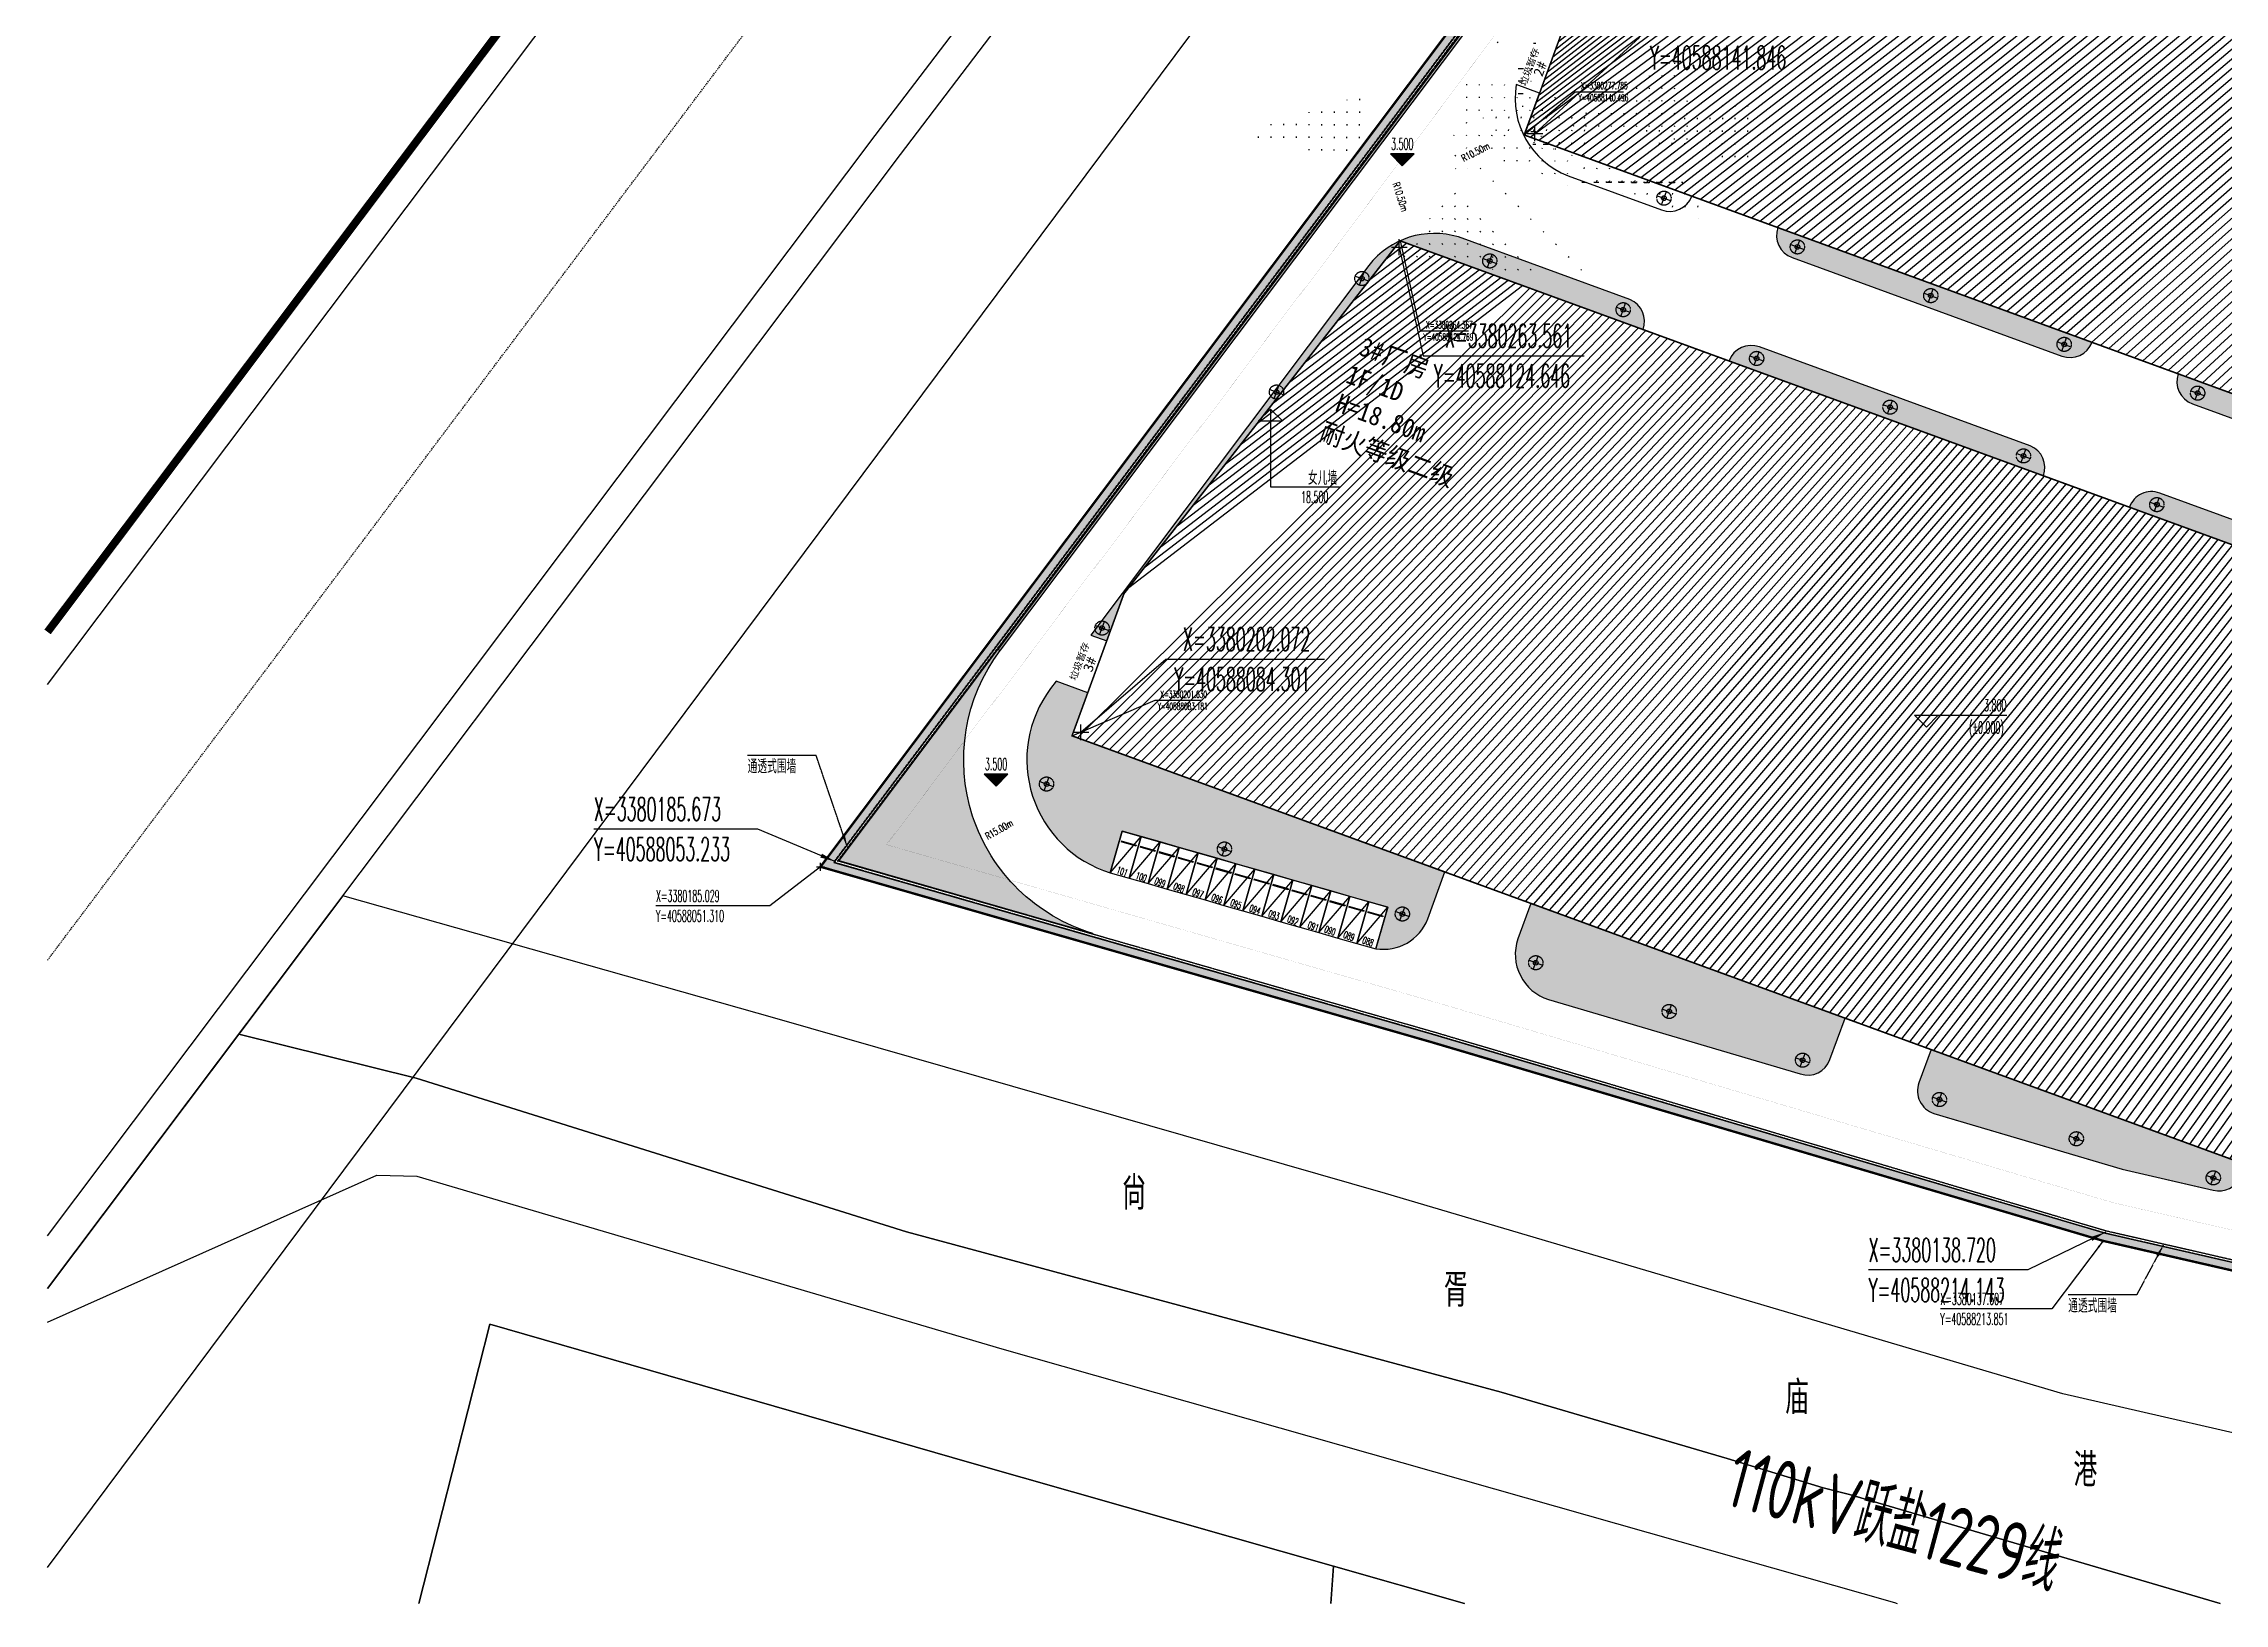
# Model space of a CAD drawing. Extents: x 40587130176 to 40589176181, y 3379490076 to 3381196839.
# Drawn here: x 40587952864 to 40588229206, y 3380091657 to 3380289370 of the extents above; entities that cross this region are included whole.
import ezdxf

# ---------------------------------------------------------------- set-up
doc = ezdxf.new("R2010")
doc.units = 0
doc.header["$LTSCALE"] = 10
for name, pattern in [('CENTER', [50.800000000000004, 31.75, -6.35, 6.35, -6.35]), ('DASH', [0.35, 0.25, -0.1]), ('DASHDOT', [25.399999999999995, 12.7, -6.349999999999999, 0, -6.349999999999999]), ('DOTE', [2.4200000000000004, 2, -0.2, 0.02, -0.2]), ('PHANTOM2', [31.749999999999986, 15.875, -3.174999999999999, 3.174999999999999, -3.174999999999999, 3.174999999999999, -3.174999999999999])]:
    doc.linetypes.add(name, pattern=pattern)
for name, color, linetype in [('0-HX', 1, 'Continuous'), ('00-GHBJ', 7, 'Continuous'), ('00-HLBJ', 5, 'Continuous'), ('A-AXIS-DOTE', 14, 'DOTE'), ('A-Car', 155, 'Continuous'), ('A-CURTAIN', 84, 'Continuous'), ('A-HATCH-1', 252, 'Continuous'), ('A-LIN-V', 9, 'Continuous'), ('A-SFCE', 30, 'Continuous'), ('A-建筑提资施工单位', 211, 'Continuous'), ('AS-WALL', 40, 'Continuous'), ('JT-路缘石线', 5, 'Continuous'), ('JT-道路中心线', 1, 'DASHDOT'), ('JT-道路名称', 7, 'Continuous'), ('JT-道路红线', 7, 'Continuous'), ('PUB_TEXT', 7, 'Continuous'), ('YD-规划单元', 6, 'PHANTOM2'), ('建-尺寸', 3, 'Continuous'), ('建-文字', 7, 'Continuous'), ('建-标高', 3, 'Continuous'), ('建筑物控制线', 7, 'Continuous'), ('总-坐标', 3, 'Continuous'), ('总-标高', 3, 'Continuous'), ('管线文字标注', 7, 'Continuous'), ('高压线', 210, 'Continuous')]:
    doc.layers.add(name, color=color, linetype=linetype)
doc.styles.add('_TCH_DIM', font='SIMPLEX', dxfattribs={"width": 0.7, "bigfont": 'GBCBIG'})
doc.styles.add('A-DIM', font='SIMPLEX', dxfattribs={"bigfont": 'GBCBIG'})
doc.styles.add('A-STANDARD', font='SIMPLEX', dxfattribs={"width": 0.7, "bigfont": 'GBCBIG'})
doc.styles.get("Standard").update_dxf_attribs({"font": 'GBENOR', "width": 0.7, "bigfont": 'GBCBIG'})
doc.styles.add('黑体', font='simhei.ttf', dxfattribs={"width": 0.9})
pattern_1 = [(19.99999999999998, (440.107795715332, 194.2398300170898), (956.275963936384, 2050.740422578524), [240, -48, 64, -48, 240, -960]), (19.99999999999998, (348.5154342651367, 211.9834671020508), (956.275963936384, 2050.740422578524), [160, -120, 240, -120, 160, -800]), (19.99999999999998, (655.8504104614258, 1004.918022155762), (956.275963936384, 2050.740422578524), [200, -80, 200, -1120]), (19.99999999999998, (-205.3501281738281, 1032.003547668457), (956.275963936384, 2050.740422578524), [80, -160, 80, -1280]), (110, (-54.99931335449219, 1086.72677230835), (-2050.740422578524, 956.275963936384), [143.9999999999999, -1456]), (110, (724.3924865722656, 348.7915229797363), (-2050.740422578524, 956.275963936384), [159.9999999999999, -1440]), (110, (881.3766403198242, 1087.002857208252), (-2050.740422578524, 956.275963936384), [159.9999999999999, -1440]), (65.00000000000001, (925.3208694458008, 404.8966331481934), (-547.2322293314808, 1503.508193286057), [160, -2102.7416992]), (154.9999999999999, (534.4087371826172, 262.6162528991699), (-1503.508193286057, -547.2322293314808), [160, -2102.741699199999]), (83.43494882, (877.4794540405273, 395.9972076416016), (-547.2322292444445, 1503.508193285503), [160, -3417.7087632]), (95.96375653, (799.5678939819336, 376.1531410217285), (-547.2322291846804, 1503.508193052025), [159.9999999999999, -6436.969001599999]), (95.96375653, (956.5520477294922, 1114.364471435547), (-547.2322291846804, 1503.508193052025), [128, -6468.969001599999]), (95.96375653, (-24.92916107177734, 1097.671417236328), (-547.2322291846804, 1503.508193052025), [112, -6484.969001599998]), (124.03624347, (649.2170791625977, 321.4299125671387), (-547.2322292935037, 1503.508193012417), [160, -6436.9690016]), (124.03624347, (806.2012252807617, 1059.641246795654), (-547.2322292935037, 1503.508193012417), [128, -6468.9690016]), (124.03624347, (-85.06947326660156, 1075.782127380371), (-547.2322292935037, 1503.508193012417), [112, -6484.9690016]), (136.5650512, (576.7778244018555, 286.5507621765137), (-547.2322299226216, 1503.508193038666), [159.9999999999999, -3417.706876319999])]
pattern_2 = [(45, (0, 0), (-673.5192090801867, 673.5192090801867), [])]

# ---------------------------------------------------------------- blocks, each defined once
blk = doc.blocks.new('GGRrrrr')
at = {"layer": 'A-CURTAIN'}
h = blk.add_hatch(dxfattribs=at)
h.set_pattern_fill('草坪或沼泽', color=256, scale=400, angle=19.99999999999998)
h.set_pattern_definition(pattern_1)
h.paths.add_polyline_path([(1393117.320922852, 618300.9193000793), (1393292.936767578, 540880.4741477966), (1330517.002159119, 532866.5696678162), (1241737.975387573, 527102.5202484131), (1161598.890319824, 521245.7613601685), (1240382.850791931, 783371.5528144836), (1244595.073738098, 797109.7279624939), (1261185.678756714, 852563.1131820679), (1335771.367614746, 847453.3053207397), (1355485.375518799, 842594.5098495483), (1380777.422203064, 840861.7712898254), (1392639.610717773, 828900.035358429), (1392845.235137939, 738250.2696037292), (1391845.237701416, 738248.0012702942), (1391806.246421814, 755447.9559936523), (1391306.45426178, 755446.8222770691), (1391785.831069946, 764447.9511528015), (1391640.544288635, 828487.3259391785), (1380332.88168335, 839889.8824043274), (1355330.389472961, 841602.7838134766), (1335616.381584167, 846461.5792884827), (1261914.650527954, 851510.8278846741), (1245552.140869141, 796819.8416023254), (1241339.732727051, 783081.0626220703), (1162974.660324097, 522348.9729347229), (1241669.135520935, 528100.1562232971), (1330421.199440002, 533862.4550628662), (1392290.937599182, 541760.6755371094), (1392117.323532104, 618298.6509666443)])
h.paths.add_polyline_path([(1393076.15146637, 636450.5321846008), (1392076.154045105, 636448.2638511658), (1392062.989784241, 641998.404788971), (1391563.607894897, 641997.2195243835), (1392041.628883362, 650998.2749595642), (1391886.520614624, 720048.3890342712), (1392886.518035889, 720050.6573638916)])
h = blk.add_hatch(dxfattribs=at)
h.set_pattern_fill('草坪或沼泽', color=256, scale=400, angle=19.99999999999998)
h.set_pattern_definition([(19.99999999999998, (440.107795715332, 194.2398300170898), (956.2759639363836, 2050.740422578524), [240, -48, 64, -48, 240, -960]), (19.99999999999998, (348.5154342651367, 211.9834671020508), (956.2759639363836, 2050.740422578524), [160, -120, 240, -120, 160, -800]), (19.99999999999998, (655.8504104614258, 1004.918022155762), (956.2759639363836, 2050.740422578524), [200, -80, 200, -1120]), (19.99999999999998, (-205.3501281738281, 1032.003547668457), (956.2759639363836, 2050.740422578524), [80, -160, 80, -1280]), (110, (-54.99931335449219, 1086.72677230835), (-2050.740422578524, 956.2759639363836), [143.9999999999999, -1456]), (110, (724.3924865722656, 348.7915229797363), (-2050.740422578524, 956.2759639363836), [159.9999999999999, -1440]), (110, (881.3766403198242, 1087.002857208252), (-2050.740422578524, 956.2759639363836), [159.9999999999999, -1440]), (65.00000000000001, (925.3208694458008, 404.8966331481934), (-547.2322293314807, 1503.508193286057), [160, -2102.7416992]), (154.9999999999999, (534.4087371826172, 262.6162528991699), (-1503.508193286057, -547.2322293314807), [160, -2102.741699199999]), (83.43494882, (877.4794540405273, 395.9972076416016), (-547.2322292444445, 1503.508193285503), [160, -3417.7087632]), (95.96375653, (799.5678939819336, 376.1531410217285), (-547.2322291846804, 1503.508193052025), [159.9999999999999, -6436.969001599999]), (95.96375653, (956.5520477294922, 1114.364471435547), (-547.2322291846804, 1503.508193052025), [128, -6468.969001599999]), (95.96375653, (-24.92916107177734, 1097.671417236328), (-547.2322291846804, 1503.508193052025), [112, -6484.969001599998]), (124.03624347, (649.2170791625977, 321.4299125671387), (-547.2322292935037, 1503.508193012417), [160, -6436.9690016]), (124.03624347, (806.2012252807617, 1059.641246795654), (-547.2322292935037, 1503.508193012417), [128, -6468.9690016]), (124.03624347, (-85.06947326660156, 1075.782127380371), (-547.2322292935037, 1503.508193012417), [112, -6484.9690016]), (136.5650512, (576.7778244018555, 286.5507621765137), (-547.232229922622, 1503.508193038667), [159.9999999999999, -3417.706876319999])])
edge = h.paths.add_edge_path()
edge.add_line((1391002.783584595, 755446.1334381104), (1391033.862896324, 755969.2298610318))
edge.add_line((1391033.86289978, 755969.2298622131), (1391484.60933056, 764440.2374043328))
edge.add_line((1391484.609329224, 764440.2374038696), (1391240.917746339, 828322.242167785))
edge.add_line((1391240.917747498, 828322.2421684265), (1380155.065434195, 839501.1268444082))
edge.add_line((1380155.065429688, 839501.1268424988), (1355268.395031075, 841206.093397873))
edge.add_line((1355268.39503479, 841206.0933990479), (1335554.387081419, 846064.8888675765))
edge.add_line((1335554.387077332, 846064.8888664246), (1262206.239214119, 851089.9137592164))
edge.add_line((1262206.239219666, 851089.9137611389), (1173161.430034699, 554852.1791891612))
edge.add_line((1173161.430030823, 554852.1791877747), (1173522.489795612, 554879.6278408373))
edge.add_line((1173522.4897995, 554879.6278419495), (1259298.694751966, 840247.1814245735))
edge.add_line((1259298.694747925, 840247.1814231873), (1260664.251583645, 840250.287743258))
edge.add_line((1260664.251579285, 840250.2877464294), (1260650.720505403, 845748.0085758491))
edge.add_line((1260650.72051239, 845748.0085716248), (1335651.042472096, 845918.1516353745))
edge.add_line((1335651.042472839, 845918.151638031), (1335663.543034486, 840420.7167655955))
edge.add_line((1335663.543029785, 840420.7167663574), (1342663.498677632, 840436.620142065))
edge.add_line((1342663.498680115, 840436.6201400757), (1342656.698541388, 843434.4194341273))
edge.add_line((1342656.698539734, 843434.4194335938), (1345656.684828249, 843441.2245361431))
edge.add_line((1345656.684829712, 843441.2245368958), (1345663.514863657, 840443.5152480957))
edge.add_line((1345663.514862061, 840443.515247345), (1365660.002805453, 840488.87754378))
edge.add_line((1365660.002807617, 840488.8775444031), (1374552.106933233, 839873.2337869616))
edge.add_arc((1367357.655082703, 824128.4532546997), 17310.63983173795, 5.5802626876526915, 65.44234737564938, ccw=False)
edge.add_line((1384586.259040833, 825811.7408561707), (1385552.940604924, 825812.0992239242))
edge.add_line((1385552.940605164, 825812.0992240906), (1390246.63666195, 825822.7249858105))
edge.add_line((1390246.636665344, 825822.72498703), (1390404.911168448, 755445.2751032704))
edge.add_line((1390404.911170959, 755445.2751045227), (1391002.783589707, 755446.1334401162))
h = blk.add_hatch(dxfattribs=at)
h.set_pattern_fill('草坪或沼泽', color=256, scale=400, angle=19.99999999999998)
h.set_pattern_definition(pattern_1)
edge = h.paths.add_edge_path()
edge.add_arc((1220429.906616211, 646659.3443145752), 10502.36725285113, 190.5551207995654, 269.0246204464354)
edge.add_line((1220251.127334595, 636158.4988288879), (1232876.804333863, 636187.1385668392))
edge.add_arc((1232869.683876038, 639187.8729019165), 3000.742783217569, 270.1359572156081, 359.1610467982657)
edge.add_line((1235870.104980469, 639143.9361076355), (1213270.16315967, 639092.6709738355))
edge.add_line((1213270.163154602, 639092.6709747314), (1213257.346861058, 644742.6564221524))
edge.add_line((1213257.346862793, 644742.6564216614), (1210105.248521833, 644735.5062795302))
h = blk.add_hatch(dxfattribs=at)
h.set_pattern_fill('草坪或沼泽', color=256, scale=400, angle=19.99999999999998)
h.set_pattern_definition(pattern_1)
edge = h.paths.add_edge_path()
edge.add_arc((1286869.555404663, 639310.375164032), 3000.732495473213, 270.1357585763391, 359.160846078512)
edge.add_line((1289869.966064453, 639266.4280128479), (1247470.075112538, 639170.2491647773))
edge.add_arc((1250482.251991272, 639240.0633735657), 3012.985823415574, 181.3277252892525, 269.8959363115104)
edge.add_line((1250476.779647827, 636227.0825157166), (1286876.665432227, 636309.6510913904))
h = blk.add_hatch(dxfattribs=at)
h.set_pattern_fill('草坪或沼泽', color=256, scale=400, angle=19.99999999999998)
h.set_pattern_definition(pattern_1)
edge = h.paths.add_edge_path()
edge.add_arc((1340869.416442871, 639432.8670730591), 3000.732488331771, 270.1357586946323, 359.1608460612784)
edge.add_line((1343869.827095032, 639388.9199180603), (1301469.936208466, 639292.7410691375))
edge.add_arc((1304482.113044739, 639362.5552558899), 3012.985795239498, 181.3277248735228, 269.8959357143729)
edge.add_line((1304476.640686035, 636349.5744285583), (1340876.52647743, 636432.1430073141))
h = blk.add_hatch(dxfattribs=at)
h.set_pattern_fill('草坪或沼泽', color=256, scale=400, angle=19.99999999999998)
h.set_pattern_definition(pattern_1)
edge = h.paths.add_edge_path()
edge.add_line((1185748.074562073, 560630.0388450623), (1185733.640342871, 566993.2914012733))
edge.add_line((1185733.640342712, 566993.2914009094), (1203143.912731761, 621069.6545047899))
edge.add_line((1203143.912742615, 621069.6545028687), (1235910.93553076, 621144.0030057082))
edge.add_arc((1232910.943313599, 621137.1773109436), 2999.999985297673, 0.1303612998922534, 87.61311056244813)
edge.add_line((1233035.884391785, 624134.5744552612), (1209907.398558564, 624081.9055503625))
edge.add_arc((1210514.833221436, 613566.1014328003), 10533.33342763112, 93.30595849659449, 162.2692528149877)
edge.add_line((1200481.852256775, 616773.9675941467), (1193114.388335245, 592268.2086978712))
edge.add_line((1193114.388336182, 592268.2086982727), (1183603.077510351, 560625.1731884984))
edge.add_line((1183603.077507019, 560625.1731872559), (1185748.074572494, 560630.0388427951))
h = blk.add_hatch(dxfattribs=at)
h.set_pattern_fill('草坪或沼泽', color=256, scale=400, angle=19.99999999999998)
h.set_pattern_definition(pattern_1)
edge = h.paths.add_edge_path()
edge.add_line((1287040.806640625, 624256.8511352539), (1250504.113560064, 624177.0929171236))
edge.add_arc((1250510.89805603, 621177.1005744934), 3000.000015930785, 90.12957437084302, 180.1295743348205)
edge.add_line((1247510.905708313, 621170.3160820007), (1289910.796650928, 621266.4949332544))
edge.add_arc((1286910.804420471, 621259.6692237854), 2999.999999915158, 0.1303615983810036, 87.51636267160562)
h = blk.add_hatch(dxfattribs=at)
h.set_pattern_fill('草坪或沼泽', color=256, scale=400, angle=19.99999999999998)
h.set_pattern_definition(pattern_1)
edge = h.paths.add_edge_path()
edge.add_arc((1340910.665458679, 621382.1611061096), 3000.000032491627, 0.1303622008561954, 90.01041753989271)
edge.add_line((1340910.120002747, 624382.1610908508), (1304510.221264935, 624299.5989977652))
edge.add_arc((1304510.779785156, 621299.578414917), 3000.020633575555, 90.01066680074346, 180.1293045809646)
edge.add_line((1301510.766784668, 621292.8080024719), (1343910.6577286, 621388.9868501455))
h = blk.add_hatch(dxfattribs=at)
h.set_pattern_fill('草坪或沼泽', color=256, scale=400, angle=19.99999999999998)
h.set_pattern_definition(pattern_1)
edge = h.paths.add_edge_path()
edge.add_line((1173512.305244446, 554845.7449989319), (1173155.085936737, 554831.0713842202))
edge.add_line((1173155.0859375, 554831.0713844299), (1163524.968235145, 522790.2575555341))
edge.add_line((1163524.968238831, 522790.2575569153), (1188194.999978613, 524593.2033733372))
edge.add_line((1188194.999977112, 524593.2033729553), (1196898.305926643, 525229.2620976403))
edge.add_arc((1195519.698471069, 548182.0357627869), 22994.13789069359, 163.1539962715134, 273.4372146258146, ccw=False)
h = blk.add_hatch(dxfattribs=at)
h.set_pattern_fill('草坪或沼泽', color=256, scale=400, angle=19.99999999999998)
h.set_pattern_definition(pattern_1)
edge = h.paths.add_edge_path()
edge.add_line((1185763.953125, 553630.0568504333), (1181497.566036912, 553620.3790911356))
edge.add_line((1181497.56603241, 553620.3790893555), (1181163.316101037, 552508.3680380676))
edge.add_arc((1195532.515228271, 548191.2631492615), 15003.70881224868, 163.2775469475754, 272.9902600297627)
edge.add_line((1196315.20161438, 533207.983127594), (1195914.317433031, 538693.353841225))
edge.add_line((1195914.317428589, 538693.3538398743), (1230821.221517936, 541244.4351195028))
edge.add_line((1230821.22151947, 541244.4351196289), (1231217.218756597, 535825.9330934063))
edge.add_line((1231217.21875, 535825.9330940247), (1231219.128530798, 535799.8013059333))
edge.add_arc((1230091.420585632, 541693.2821273804), 6000.403436568175, 280.8325127464313, 359.2841170360192)
edge.add_line((1236091.355659485, 541618.3119468689), (1236076.986068722, 547944.4649811573))
edge.add_line((1236076.986068726, 547944.4649810791), (1185777.108986019, 547830.3659859998))
edge.add_line((1185777.108985901, 547830.3659858704), (1185763.953120482, 553630.0568484234))
h = blk.add_hatch(dxfattribs=at)
h.set_pattern_fill('草坪或沼泽', color=256, scale=400, angle=19.99999999999998)
h.set_pattern_definition(pattern_1)
edge = h.paths.add_edge_path()
edge.add_arc((1287086.611854553, 542474.2940864563), 3002.944574341888, 271.8572850416933, 359.9882297803063)
edge.add_line((1290089.556358337, 542473.677192688), (1290076.840876741, 548066.6175288585))
edge.add_line((1290076.84085083, 548066.617527008), (1247676.955272955, 547970.7161664492))
edge.add_line((1247676.955276489, 547970.7161712646), (1247687.75114993, 543196.960539914))
edge.add_arc((1253679.12134552, 543301.8079109192), 5992.287504082803, 181.0025584380961, 272.842281492802)
edge.add_line((1253976.259872437, 537316.8920173645), (1287183.937472948, 539472.9270909346))
edge = h.paths.add_edge_path()
edge.add_line((1329616.456428528, 542227.8923683167), (1341359.964062779, 543727.0552054652))
edge.add_arc((1341073.685401917, 546723.1906356812), 3009.781217659443, 275.4580023213756, 357.3877285112058)
edge.add_line((1344080.338951111, 546586.0140037537), (1344076.702546852, 548189.1094326916))
edge.add_line((1344076.702545166, 548189.1094322205), (1301676.806858308, 548096.0561051675))
edge.add_line((1301676.806861877, 548096.0561065674), (1301686.987860365, 543605.704719515))
edge.add_arc((1304689.737319946, 543616.8256759644), 3002.77005395695, 180.2121991850287, 271.7484849628892)
edge.add_line((1304781.358085632, 540615.4537162781), (1329616.456429699, 542227.8923684977))
for p, q in [((1306434.546836853, 540722.7883224487), (1329616.456428528, 542227.8923683167)), ((1329616.456428528, 542227.8923683167), (1340425.714805603, 543607.7900123596)), ((1188194.999992371, 524652.3215293884), (1188194.999977112, 524593.2033729553))]:
    blk.add_line(p, q, dxfattribs=at)
for points in [[(1393292.936767578, 540880.4741477966), (1330517.002159119, 532866.5696678162), (1241737.975387573, 527102.5202484131), (1161598.890319824, 521245.7613601685), (1240382.850791931, 783371.5528144836), (1244595.073738098, 797109.7279624939), (1261185.678756714, 852563.1131820679)], [(1261914.650527954, 851510.8278846741), (1245552.140869141, 796819.8416023254), (1241339.732727051, 783081.0626220703), (1162974.660324097, 522348.9729347229), (1241669.135520935, 528100.1562232971), (1330421.199440002, 533862.4550628662), (1392290.937599182, 541760.6755371094)], [(1262206.239219666, 851089.9137611389), (1173161.430030823, 554852.1791877747), (1173522.4897995, 554879.6278419495), (1259298.694747925, 840247.1814231873)]]:
    blk.add_lwpolyline(points, dxfattribs=at)
for points in [[(1210105.248519897, 644735.5062789917, 0.3564257198133136), (1220251.127334595, 636158.4988288879), (1232876.804328918, 636187.1385650635, 0.4092386039449073), (1235870.104980469, 639143.9361076355), (1213270.163154602, 639092.6709747314), (1213257.346862793, 644742.6564216614), (1210105.248519897, 644735.5062789917)], [(1286876.665435791, 636309.6510925293, 0.4092385933467603), (1289869.966064453, 639266.4280128479), (1247470.075119019, 639170.2491645813, 0.4069131239025187), (1250476.779647827, 636227.0825157166)], [(1340876.526481628, 636432.1430091858, 0.4092385926563766), (1343869.827095032, 639388.9199180603), (1301469.936210632, 639292.7410697937, 0.4069131229799161), (1304476.640686035, 636349.5744285583)], [(1185748.074562073, 560630.0388450623), (1185733.640342712, 566993.2914009094), (1203143.912742615, 621069.6545028687), (1235910.935531616, 621144.0030059814, 0.4014032657888819), (1233035.884391785, 624134.5744552612), (1209907.3985672, 624081.9055480957, 0.3103326616780871), (1200481.852256775, 616773.9675941467), (1193114.388336182, 592268.2086982727), (1183603.077507019, 560625.1731872559)], [(1287040.806640625, 624256.8511352539), (1250504.113563538, 624177.092918396, 0.4142135621889499), (1247510.905708313, 621170.3160820007), (1289910.796653748, 621266.494934082, 0.4009131874781764)], [(1343910.657730103, 621388.9868507385, 0.4136005439757319), (1340910.120002747, 624382.1610908508), (1304510.221229553, 624299.5990028381, 0.4148201630166241), (1301510.766784668, 621292.8080024719)], [(1185763.953125, 553630.0568504333), (1181497.56603241, 553620.3790893555), (1181163.316101074, 552508.3680381775, 0.5189748700477782), (1196315.20161438, 533207.983127594), (1196315.20161438, 533207.983127594), (1195914.317428589, 538693.3538398743), (1230821.22151947, 541244.4351196289), (1231217.21875, 535825.9330940247), (1231219.12853241, 535799.8013038635, 0.3563377193979856), (1236091.355659485, 541618.3119468689), (1236076.986068726, 547944.4649810791), (1185777.108985901, 547830.3659858704)], [(1287183.937469482, 539472.9270896912, 0.4046909998279155), (1290089.556358337, 542473.677192688), (1290076.84085083, 548066.617527008), (1247676.955276489, 547970.7161712646), (1247687.751121521, 543196.9605369568, 0.423649714596616), (1253976.259872437, 537316.8920173645)], [(1329616.456428528, 542227.8923683167), (1341359.964065552, 543727.0552062988, 0.3735352288341908), (1344080.338951111, 546586.0140037537), (1344076.702545166, 548189.1094322205), (1301676.806861877, 548096.0561065674), (1301686.987861633, 543605.7047195435, 0.4220889648508855), (1304781.358085632, 540615.4537162781)]]:
    blk.add_lwpolyline(points, format="xyb", close=True, dxfattribs=at)
blk.add_lwpolyline([(1173512.305244446, 554845.7449989319), (1173155.0859375, 554831.0713844299), (1163524.968238831, 522790.2575569153), (1188194.999977112, 524593.2033729553), (1196898.305923462, 525229.262096405, -0.5221387178512485), (1173512.305244446, 554845.7449989319)], format="xyb", dxfattribs=at)
blk = doc.blocks.new('建筑-停车位-2400x5300')
blk.add_lwpolyline([(-49.99999999813735, 199.9999999757856), (-50.00000090897083, -5299.999999886379), (2449.999999089167, -5299.999999826774), (2449.999999998137, 200.0000000335276)], close=True)
for points in [[(2449.999999998137, 200.0000000335276), (-50.00000090897083, -5299.999999886379)], [(199.9999990900978, -3953.625492763415), (2199.999999090098, -3953.625492763415)], [(199.9999990900978, -4053.625492763415), (199.9999990900978, -3953.625492763415)], [(199.9999990900978, -4053.625492763415), (2199.999999090098, -4053.625492763415)], [(2199.999999090098, -4053.625492763415), (2199.999999090098, -3953.625492763415)]]:
    blk.add_lwpolyline(points)
blk = doc.blocks.new('G$C29A62568')
at = {"layer": 'A-Car', "extrusion": (7.110402563980044e-08, 1.939792531973538e-07, 0.9999999999999788), "rotation": 163.8498797130952}
for p in [(40588089603.94749, 3380184370.390606, 3541.662203707586), (40588092005.28806, 3380183675.003174, 3541.662239561833), (40588094406.62849, 3380182979.615671, 3541.662275416054), (40588096807.96907, 3380182284.228165, 3541.662311270284), (40588099209.30946, 3380181588.840585, 3541.662347124492), (40588101610.65004, 3380180893.453148, 3541.662382978737), (40588104011.99055, 3380180198.065655, 3541.662418832973), (40588106413.33097, 3380179502.678148, 3541.662454687194), (40588108814.67155, 3380178807.290644, 3541.662490541426), (40588111216.01196, 3380178111.903206, 3541.662526395661), (40588113617.35251, 3380177416.515774, 3541.662562249902), (40588116018.69294, 3380176721.12834, 3541.66259810414), (40588118420.03381, 3380176025.740704, 3.402399852619055), (40588120821.37432, 3380175330.353197, 3.402399852616782)]:
    blk.add_blockref('建筑-停车位-2400x5300', p, dxfattribs=at)
blk = doc.blocks.new('55555555555555555555555555555')
at = {"layer": '建-文字', "style": 'A-STANDARD', "width": 0.4941176470588236}
for s, p in [('101', (40588088737.00387, 3380184250.540771)), ('100', (40588091139.91292, 3380183560.592903)), ('099', (40588093542.82198, 3380182870.645033)), ('098', (40588095945.73098, 3380182180.697177)), ('097', (40588098348.64005, 3380181490.749302)), ('096', (40588100751.54911, 3380180800.80143)), ('095', (40588103154.45812, 3380180110.853571)), ('094', (40588105557.36718, 3380179420.905703)), ('093', (40588107960.27628, 3380178730.957824)), ('092', (40588110363.18529, 3380178041.010108)), ('091', (40588112956.099, 3380177281.641963)), ('090', (40588115082.93716, 3380176748.730417)), ('089', (40588117485.84621, 3380176058.782547)), ('088', (40588119888.75526, 3380175368.834669))]:
    blk.add_text(s, height=892.5, rotation=339.9297114345931, dxfattribs=at).set_placement(p)
blk = doc.blocks.new('G$C8544DC05')
at = {"layer": 'A-AXIS-DOTE'}
for points in [[(-5.21540641784668e-08, -1.949999995529652), (-7.450580596923828e-09, -1.049999989569187)], [(-0.4500000402331352, -1.499999985098839), (0.4499999657273293, -1.49999999627471)]]:
    blk.add_lwpolyline(points, dxfattribs=at)
at = {"layer": 'A-LIN-V', "linetype": 'DASH', "ltscale": 0.001}
blk.add_circle((-3.725290298461914e-08, -1.49999999627471), 0.4500000024073871, dxfattribs=at)
at = {"layer": 'A-LIN-V'}
blk.add_circle((-3.725290298461914e-08, -1.49999999627471), 0.1500000024073871, dxfattribs=at)
at = {"layer": '建-文字', "style": 'A-STANDARD', "width": 0.7}
blk.add_text('路灯', height=0.1762962962962963, dxfattribs=at).set_placement((-0.120827428996563, -1.579730201512575))
blk = doc.blocks.new('00总图-C')
at = {"layer": 'A-AXIS-DOTE'}
for points in [[(40588054689.25334, 3380187610.625519), (40588054394.30681, 3380189094.878442), (40588054015.7234, 3380188965.748251)], [(40588221446.31223, 3380137043.93093), (40588220562.51252, 3380135815.558723), (40588220915.23185, 3380135626.908054)]]:
    blk.add_hatch(color=8, dxfattribs=at).paths.add_polyline_path(points, flags=17)
at = {"layer": 'A-HATCH-1'}
h = blk.add_hatch(dxfattribs=at)
h.set_pattern_fill('ANSI31', color=8, scale=600)
h.set_pattern_definition(pattern_2)
h.paths.add_polyline_path([(40588140496.06805, 3380277785.006165), (40588146540.46045, 3380294328.662395), (40588189424.8968, 3380349126.363404), (40588317658.96648, 3380302274.746078), (40588288901.09678, 3380223563.724436)])
h = blk.add_hatch(dxfattribs=at)
h.set_pattern_fill('ANSI31', color=8, scale=600)
h.set_pattern_definition(pattern_2)
h.paths.add_polyline_path([(40588089757.16908, 3380219628.731724), (40588083180.85894, 3380201629.203375), (40588257603.73141, 3380137902.038649), (40588282723.98868, 3380206656.82238), (40588124769.27721, 3380264367.177512)])
at = {"layer": '建-标高'}
for points in [[(40588125031.82762, 3380273879.753905), (40588126531.82762, 3380275379.753905), (40588123531.82762, 3380275379.753905)], [(40588073559.75908, 3380195263.441412), (40588075059.75908, 3380196763.441412), (40588072059.75908, 3380196763.441412)]]:
    blk.add_hatch(color=8, dxfattribs=at).paths.add_polyline_path(points, flags=17)
at = {"layer": '总-坐标'}
for points in [[(40588140496.06788, 3380277785.006221), (40588141004.88725, 3380278112.882543), (40588140901.20544, 3380278234.743461)], [(40588124769.27729, 3380264367.177482), (40588124821.12871, 3380263764.092528), (40588124977.33083, 3380263798.746521)], [(40588083180.97771, 3380201629.528559), (40588083764.2455, 3380201791.388724), (40588083701.46056, 3380201938.55547)], [(40588213851.09888, 3380137607.100395), (40588213143.01784, 3380136888.491249), (40588213356.03616, 3380136728.072087)]]:
    blk.add_hatch(color=8, dxfattribs=at).paths.add_polyline_path(points, flags=17)
at = {"color": 8, "linetype": 'DASH', "ltscale": 3, "const_width": 300}
blk.add_lwpolyline([(40588374373.70446, 3380393980.898591), (40588367371.55781, 3380409302.927993), (40588344233.50639, 3380419662.492842), (40588327409.83178, 3380431029.725266), (40588259176.22743, 3380461579.853973), (40588224457.8989, 3380415266.100388), (40588215760.93867, 3380403827.430825), (40588051310.19777, 3380185028.900704), (40588128542.3989, 3380162853.200386), (40588213851.09889, 3380137607.100389), (40588275532.99889, 3380123451.400389)], close=True, dxfattribs=at)
at = {"layer": '0-HX', "color": 8, "linetype": 'CENTER', "ltscale": 0.2}
for p, q in [((40588128542.4, 3380162853.2), (40588213851.10001, 3380137607.1)), ((40588213851.1, 3380137607.1), (40588275533, 3380123451.4))]:
    blk.add_line(p, q, dxfattribs=at)
blk.add_lwpolyline([(40588374373.70446, 3380393980.898591), (40588367371.55781, 3380409302.927993), (40588344233.50639, 3380419662.492842), (40588327409.83178, 3380431029.725266), (40588259176.22743, 3380461579.853973), (40588224457.8989, 3380415266.100388), (40588215760.93867, 3380403827.430825), (40588051310.19777, 3380185028.900704), (40588128542.3989, 3380162853.200386), (40588213851.09889, 3380137607.100389), (40588275532.99889, 3380123451.400389)], close=True, dxfattribs=at)
at = {"layer": '00-GHBJ', "color": 8, "lineweight": -3}
for points in [[(40588228683.5981, 3380091657.2), (40588181681.8, 3380105459.5), (40588181681.8, 3380105459.5), (40588178373.6, 3380106324.8), (40588178373.6, 3380106324.8), (40588166203.7, 3380110004.7), (40588166203.7, 3380110004.7), (40588137573.4, 3380118412.2), (40588137573.4, 3380118412.2), (40588062190.1, 3380138734.1), (40588062190.1, 3380138734.1), (40588000055.7, 3380158223.4), (40588000055.7, 3380158223.4), (40587977606.9, 3380163829.5), (40587977606.9, 3380163829.5), (40587953364.21122, 3380131584.331925)], [(40588116314.8, 3380096380.5), (40588070169, 3380109506), (40588070169, 3380109506), (40588009396.6, 3380127037.2), (40588009396.6, 3380127037.2), (40588005244.1, 3380110573.2), (40588005244.1, 3380110573.2), (40588000409.47869, 3380091657.2)], [(40588005244.1, 3380110573.2), (40588009396.6, 3380127037.2), (40588009396.6, 3380127037.2), (40588070169, 3380109506), (40588070169, 3380109506), (40588116314.8, 3380096380.5), (40588116314.8, 3380096380.5), (40588132920.57584, 3380091657.2)], [(40588000409.47517, 3380091657.2), (40588005244.1, 3380110573.2)], [(40588132920.57584, 3380091657.2), (40588116314.8, 3380096380.5), (40588116314.8, 3380096380.5), (40588115981.39875, 3380091657.2)], [(40588115981.39875, 3380091657.2), (40588116314.8, 3380096380.5)]]:
    blk.add_lwpolyline(points, dxfattribs=at)
at = {"layer": '00-HLBJ', "color": 8}
blk.add_lwpolyline([(40588273516.70723, 3380103361.461239), (40588208738.72647, 3380118227.628645), (40588208738.72647, 3380118227.628645), (40588122911.82647, 3380143627.128645), (40588122911.82647, 3380143627.128645), (40588045797.12647, 3380165769.128645), (40588045797.12647, 3380165769.128645), (40587990761.70316, 3380181326.658241), (40587990761.70316, 3380181326.658241), (40587977606.90001, 3380163829.5), (40587977606.90001, 3380163829.5), (40588000055.70001, 3380158223.400001), (40588000055.70001, 3380158223.400001), (40588062190.10002, 3380138734.1), (40588062190.10002, 3380138734.1), (40588137573.40002, 3380118412.200001), (40588137573.40002, 3380118412.200001), (40588166203.70001, 3380110004.700001), (40588166203.70001, 3380110004.700001), (40588178373.60001, 3380106324.800001), (40588178373.60001, 3380106324.800001), (40588181681.80001, 3380105459.5), (40588181681.80001, 3380105459.5), (40588228683.59811, 3380091657.2)], dxfattribs=at)
at = {"layer": 'A-AXIS-DOTE', "color": 8}
for p, q in [((40588050753.73432, 3380199148.765337), (40588042071.07278, 3380199148.765337)), ((40588054689.25334, 3380187610.625519), (40588050753.73432, 3380199148.765337)), ((40588221446.31223, 3380137043.93093), (40588218100, 3380130787.345625)), ((40588218100, 3380130787.345625), (40588209417.33846, 3380130787.345625))]:
    blk.add_line(p, q, dxfattribs=at)
at = {"layer": 'A-SFCE', "color": 8, "linetype": 'DASH'}
for points in [[(40588297421.67845, 3380186275.2518), (40588274896.56686, 3380124623.454611), (40588214105.07052, 3380138574.811246), (40588128822.27942, 3380163813.243817), (40588052982.28779, 3380185589.19868), (40588216558.6606, 3380403224.398946), (40588225255.99951, 3380414663.566556), (40588259497.00459, 3380460340.577489), (40588326921.93321, 3380430152.515933), (40588343745.60792, 3380418785.283481), (40588361534.81735, 3380410820.547568), (40588366618.76474, 3380408544.319479), (40588373293.57961, 3380393938.554342), (40588351315.52277, 3380333784.059697), (40588347755.68797, 3380325498.369755)], [(40588297139.89675, 3380186378.203611), (40588274705.63725, 3380124975.070877), (40588214181.26199, 3380138865.124507), (40588128906.24356, 3380164101.256846), (40588053483.91479, 3380185757.288075), (40588216797.97619, 3380403043.488082), (40588225495.42977, 3380414482.806521), (40588259593.23772, 3380459968.794543), (40588326775.56367, 3380429889.353124), (40588343599.23837, 3380418522.120672), (40588361412.22539, 3380410546.738856), (40588366392.92683, 3380408316.736924), (40588372969.54214, 3380393925.851067), (40588351036.59865, 3380333894.832758), (40588347480.05086, 3380325616.793515)]]:
    blk.add_lwpolyline(points, dxfattribs=at)
at = {"layer": 'AS-WALL', "color": 8, "const_width": 200.0000000000001}
for points in [[(40588140496.06805, 3380277785.006165), (40588146540.46045, 3380294328.662395), (40588189424.8968, 3380349126.363404), (40588317658.96648, 3380302274.746078), (40588288901.09678, 3380223563.724436)], [(40588089757.16908, 3380219628.731724), (40588083180.85894, 3380201629.203375), (40588257603.73141, 3380137902.038649), (40588282723.98868, 3380206656.82238), (40588124769.27721, 3380264367.177512)]]:
    blk.add_lwpolyline(points, close=True, dxfattribs=at)
at = {"layer": 'JT-路缘石线', "color": 8, "ltscale": 10}
for p, q in [((40588058241.99999, 3380277739), (40588135061.59999, 3380378654.9)), ((40587953364.21122, 3380138241.233315), (40588058241.99999, 3380277739))]:
    blk.add_line(p, q, dxfattribs=at)
blk.add_lwpolyline([(40587953364.21122, 3380208139.30594), (40588024743.6, 3380303080.9), (40588101635.59999, 3380404092), (40588151823.79999, 3380470101.9), (40588161238.59999, 3380482661.1)], dxfattribs=at)
at = {"layer": 'JT-道路中心线', "color": 8, "flags": 128}
blk.add_lwpolyline([(40587953364.21122, 3380173190.251926), (40588041492.8, 3380290410), (40588118350.4, 3380391375.9), (40588168585.5, 3380457447.5), (40588202101.37713, 3380502157.2)], dxfattribs=at)
at = {"layer": 'JT-道路红线', "color": 8, "const_width": 1000}
blk.add_lwpolyline([(40587953364.21122, 3380214796.220332), (40588021553.3, 3380305494.4), (40588098451.8, 3380406514.1), (40588148631.09999, 3380472512.2), (40588157708.3, 3380484621.1)], dxfattribs=at)
at = {"layer": 'JT-道路红线', "color": 8}
blk.add_lwpolyline([(40587953364.21122, 3380131584.317257), (40588061432.3, 3380275325.5), (40588138244.59999, 3380376231.9), (40588138247.59999, 3380376235.7), (40588138250.49999, 3380376239.6), (40588138253.39999, 3380376243.4), (40588191826.09999, 3380446704.8)], dxfattribs=at)
at = {"layer": 'YD-规划单元', "color": 8, "ltscale": 2, "const_width": 1, "flags": 128}
blk.add_lwpolyline([(40588202729.90428, 3380502157.2), (40588184977.99999, 3380477547.2), (40588119207.59999, 3380393357.8), (40588029278.7, 3380274194.2), (40587961257.39999, 3380183824), (40587953364.21122, 3380173332.789425)], dxfattribs=at)
at = {"layer": '建-尺寸', "color": 8}
for points in [[(40588133211.0677, 3380274134.735587, 0, 0, 0), (40588139605.25226, 3380277444.47935, 198, 0, 0), (40588140138.10098, 3380277720.29133, 0, 0, 0)], [(40588123510.95014, 3380271280.306677, 0, 0, 0), (40588125384.69237, 3380265475.099876, 198, 0, 0), (40588125568.99157, 3380264904.106179, 0, 0, 0)], [(40588072912.81543, 3380188221.802412, 0, 0, 0), (40588078389.41016, 3380191358.374454, 198, 0, 0), (40588078910.06547, 3380191656.565752, 0, 0, 0)]]:
    blk.add_lwpolyline(points, format="xyseb", dxfattribs=at)
at = {"layer": '建-标高', "color": 8}
for p, q in [((40588125031.82762, 3380273879.753905), (40588123531.82762, 3380275379.753905)), ((40588126531.82762, 3380275379.753905), (40588123531.82762, 3380275379.753905)), ((40588125031.82762, 3380273879.753905), (40588126531.82762, 3380275379.753905)), ((40588108332.36956, 3380243034.628854), (40588106832.36956, 3380241534.628854)), ((40588108332.36956, 3380243034.628854), (40588109832.36956, 3380241534.628854)), ((40588108332.36956, 3380243034.628854), (40588108332.36956, 3380233187.296232)), ((40588106832.36956, 3380241534.628854), (40588109832.36956, 3380241534.628854)), ((40588108332.36956, 3380233187.296232), (40588117074.57379, 3380233187.296232)), ((40588073559.75908, 3380195263.441412), (40588072059.75908, 3380196763.441412)), ((40588075059.75908, 3380196763.441412), (40588072059.75908, 3380196763.441412)), ((40588073559.75908, 3380195263.441412), (40588075059.75908, 3380196763.441412))]:
    blk.add_line(p, q, dxfattribs=at)
at = {"layer": '建筑物控制线', "color": 8, "linetype": 'CENTER', "ltscale": 0.2, "const_width": 10}
blk.add_lwpolyline([(40588368973.08014, 3380393769.17734), (40588363607.59248, 3380405509.885407), (40588341794.0139, 3380415276.44603), (40588324970.33929, 3380426643.678454), (40588260780.11314, 3380455383.471544), (40588228448.40328, 3380412253.433139), (40588219749.53176, 3380400812.249756), (40588059670.64772, 3380187830.390625), (40588129941.80135, 3380167653.417532), (40588215120.95673, 3380142445.654731), (40588272350.83876, 3380129311.671485)], close=True, dxfattribs=at)
at = {"layer": '总-坐标', "color": 8}
for p, q in [((40588140496.06788, 3380277785.006221), (40588146935.69672, 3380283263.976347)), ((40588146935.69672, 3380283263.976347), (40588153057.19672, 3380283263.976347)), ((40588124769.27729, 3380264367.177482), (40588127300, 3380252960)), ((40588127300, 3380252960), (40588133421.5, 3380252960)), ((40588083180.97771, 3380201629.528559), (40588093730, 3380206130)), ((40588093730, 3380206130), (40588099666.7, 3380206130)), ((40588051310.19777, 3380185028.900704), (40588044873.96964, 3380180070)), ((40588050810.19777, 3380185028.900704), (40588051810.19777, 3380185028.900704)), ((40588051310.19777, 3380184528.900704), (40588051310.19777, 3380185528.900704)), ((40588044873.96964, 3380180070), (40588030463.96964, 3380180070)), ((40588213851.09888, 3380137607.100395), (40588207354.22939, 3380128980)), ((40588207354.22939, 3380128980), (40588193219.22939, 3380128980))]:
    blk.add_line(p, q, dxfattribs=at)
at = {"layer": '总-标高', "color": 8}
for p, q in [((40588191446.80439, 3380202730.535805), (40588189946.80439, 3380204230.535805)), ((40588189946.80439, 3380204230.535805), (40588201646.80439, 3380204230.535805)), ((40588191446.80439, 3380202730.535805), (40588192946.80439, 3380204230.535805))]:
    blk.add_line(p, q, dxfattribs=at)
at = {"layer": '高压线', "color": 8}
for points in [[(40587953364.21122, 3380096223.224099), (40588256020.42388, 3380502157.2)], [(40587953364.21122, 3380127315.967916), (40587995108.19999, 3380145941.3), (40588000151.1, 3380145807.9), (40588074300.09999, 3380123927.5), (40588187421.3, 3380091751.7), (40588187757.80315, 3380091657.2)]]:
    blk.add_lwpolyline(points, dxfattribs=at)
at = {"color": 8, "rotation": 339.7997433640027}
blk.add_blockref('GGRrrrr', (40586781172.12674, 3380096947.084455), dxfattribs=at)
at = {"color": 8, "extrusion": (-7.059998132795915e-08, -1.939148066761998e-07, 0.9999999999999787), "rotation": 0.1297468477867362}
blk.add_blockref('G$C29A62568', (7759349.455236053, -91903963.36278875, 17.27372936161518), dxfattribs=at)
at = {"layer": 'A-LIN-V', "color": 8}
blk.add_blockref('55555555555555555555555555555', (0, 0), dxfattribs=at)
at = {"layer": 'A-LIN-V', "color": 8, "xscale": 2000, "yscale": 2000, "zscale": 2000, "rotation": 339.9297142500761}
for p in [(40588159219.24017, 3380272594.497032), (40588176126.1422, 3380266417.388985), (40588137147.58946, 3380264635.556447), (40588120941.94147, 3380262409.202542), (40588154054.49149, 3380258458.448397), (40588193033.04423, 3380260240.280936), (40588209939.94626, 3380254063.172888), (40588170961.39352, 3380252281.34035), (40588110126.82646, 3380248020.551203), (40588226846.84829, 3380247886.064833), (40588187868.29554, 3380246104.232301), (40588204775.19757, 3380239927.124253), (40588221682.0996, 3380233750.016198), (40588088015.39964, 3380218103.753177), (40588080983.68819, 3380198333.077628), (40588103526.22424, 3380190096.933566), (40588126068.76027, 3380181860.789501), (40588142975.6623, 3380175683.681453), (40588159882.56433, 3380169506.573402), (40588176789.46636, 3380163329.465354), (40588194132.19769, 3380158345.233163), (40588211478.36073, 3380153370.393703), (40588228831.38724, 3380148414.339678)]:
    blk.add_blockref('G$C8544DC05', p, dxfattribs=at)
at = {"layer": 'A-AXIS-DOTE', "color": 8, "style": '_TCH_DIM', "width": 0.7}
for p in [(40588042071.07295, 3380196873.765337), (40588209417.33863, 3380128512.345625)]:
    blk.add_text('通透式围墙', height=1762.962962962963, dxfattribs=at).set_placement(p)
at = {"layer": 'JT-道路名称', "color": 8}
for s, p in [('尙', (40588089544.65673, 3380141559.418992)), ('胥', (40588130295.26839, 3380129266.428649)), ('庙', (40588173529.53673, 3380115651.748741)), ('港', (40588210078.77779, 3380106464.937702))]:
    blk.add_text(s, height=4199.999999999997, rotation=7.334511762252986e-06, dxfattribs=at).set_placement(p)
at = {"layer": 'PUB_TEXT', "color": 8, "style": '黑体', "width": 1.1}
for s, height, p in [('垃圾暂存', 840.0000000000002, (40588140676.73662, 3380283913.505292)), ('2#', 1260, (40588142766.57571, 3380285087.631587)), ('垃圾暂存', 840.0000000000002, (40588083651.66821, 3380208551.824932)), ('3#', 1260, (40588085696.89485, 3380209603.845822))]:
    blk.add_text(s, height=height, rotation=69.79962398826267, dxfattribs=at).set_placement(p)
at = {"layer": '建-尺寸', "color": 8, "style": 'A-DIM', "width": 0.7058823529411765}
for s, rotation, p in [('R10.50m', 27.36688839045679, (40588132823.8219, 3380274360.771549)), ('R10.50m', 287.8884836151145, (40588123797.67023, 3380271625.043037)), ('R15.00m', 29.8007615474897, (40588072516.32005, 3380188431.189552))]:
    blk.add_text(s, height=892.5, rotation=rotation, dxfattribs=at).set_placement(p)
at = {"layer": '建-文字', "color": 8, "style": '黑体', "width": 0.9}
for s, p in [('3#', (40588119386.64493, 3380249971.299186)), ('厂房', (40588122312.33716, 3380248902.36787)), ('1F/1D', (40588117733.88806, 3380246437.822019)), ('H=18.80m', (40588116403.25986, 3380242825.074916)), ('耐火等级二级', (40588114406.89603, 3380239206.345038))]:
    blk.add_text(s, height=2406.437768240343, rotation=339.9297114345931, dxfattribs=at).set_placement(p)
at = {"layer": '建-标高', "color": 8, "style": 'A-STANDARD'}
for s, height, width, p in [('3.500', 1487.5, 0.4941176470588236, (40588123611.82762, 3380275904.753905)), ('女儿墙', 1762.962962962963, 0.7, (40588113075.14594, 3380233431.808918)), ('18.500', 1487.5, 0.4941176470588236, (40588112202.09039, 3380231156.808918)), ('3.500', 1487.5, 0.4941176470588236, (40588072139.75908, 3380197288.441412))]:
    blk.add_text(s, height=height, dxfattribs=dict(at, width=width)).set_placement(p)
at = {"layer": '总-坐标', "color": 8, "style": 'A-STANDARD', "width": 0.4941176470588236}
for s, height, p in [('X=3380277.785', 892.5, (40588147681.19682, 3380283578.976347)), ('Y=40588140.496', 892.5, (40588147345.19682, 3380282056.476347)), ('X=3380264.367', 892.5, (40588128045.5001, 3380253275)), ('Y=40588124.769', 892.5, (40588127709.5001, 3380251752.5)), ('X=3380201.630', 892.5, (40588094374.7001, 3380206445)), ('Y=40588083.181', 892.5, (40588094038.7001, 3380204922.5)), ('X=3380185.029', 1487.5, (40588030463.9698, 3380180595)), ('Y=40588051.310', 1487.5, (40588030463.9698, 3380178057.5)), ('X=3380137.607', 1487.5, (40588193219.22955, 3380129505)), ('Y=40588213.851', 1487.5, (40588193219.22955, 3380126967.5))]:
    blk.add_text(s, height=height, dxfattribs=at).set_placement(p)
at = {"layer": '总-标高', "color": 8, "style": 'A-STANDARD', "width": 0.4941176470588236}
for s, p in [('3.800', (40588198756.80439, 3380204755.535805)), ('(%%P0.000)', (40588196851.80439, 3380201934.702472))]:
    blk.add_text(s, height=1487.5, dxfattribs=at).set_placement(p)
at = {"layer": '管线文字标注', "color": 8, "width": 0.7999999999999996}
blk.add_text('110kV跃盐1229线', height=7500.000000000004, rotation=344.9435323567133, dxfattribs=at).set_placement((40588165576.14997, 3380104237.401354))

msp = doc.modelspace()

# ---------------------------------------------------------------- hatches: boundary and pattern name
at = {"layer": '总-坐标'}
for points in [[(40588053233.10129, 3380185673.243378), (40588051490.50392, 3380186690.330337), (40588051284.89503, 3380186198.223208)], [(40588214143.16626, 3380138719.967877), (40588212228.38097, 3380138083.800609), (40588212461.95441, 3380137604.334346)]]:
    msp.add_hatch(color=1, dxfattribs=at).paths.add_polyline_path(points, flags=17)

# ---------------------------------------------------------------- linework, layer by layer
for p, q in [((40588141846.25674, 3380277983.72597), (40588155077.07414, 3380290123.378375)), ((40588141846.25674, 3380276983.72597), (40588141846.25674, 3380278983.72597)), ((40588140846.25674, 3380277983.72597), (40588142846.25674, 3380277983.72597)), ((40588123645.92314, 3380263560.527552), (40588125645.92314, 3380263560.527552)), ((40588124645.92314, 3380262560.527552), (40588124645.92314, 3380264560.527552)), ((40588124645.92314, 3380263560.527552), (40588127665.33482, 3380249787.645962)), ((40588127665.33482, 3380249787.645962), (40588148070.33482, 3380249787.645962)), ((40588084300.75825, 3380202071.81454), (40588095076.09967, 3380211337.751558)), ((40588095076.09967, 3380211337.751558), (40588115173.09967, 3380211337.751558)), ((40588083300.75825, 3380202071.81454), (40588085300.75825, 3380202071.81454)), ((40588084300.75825, 3380201071.81454), (40588084300.75825, 3380203071.81454))]:
    msp.add_line(p, q, dxfattribs=at)
at = {"layer": '总-坐标', "color": 1}
for p, q in [((40588043380, 3380189790), (40588022590, 3380189790)), ((40588053233.10129, 3380185673.243378), (40588043380, 3380189790)), ((40588214143.16626, 3380138719.967877), (40588204290.06497, 3380133920)), ((40588204290.06497, 3380133920), (40588184116.06497, 3380133920))]:
    msp.add_line(p, q, dxfattribs=at)

# ---------------------------------------------------------------- block references
at = {"layer": 'A-建筑提资施工单位'}
msp.add_blockref('00总图-C', (0, 0), dxfattribs=at)

# ---------------------------------------------------------------- texts
at = {"layer": '总-坐标', "color": 7, "style": 'A-STANDARD', "width": 0.4941176470588236}
for s, p in [('Y=40588141.846', (40588156414.07449, 3380286098.378375)), ('X=3380263.561', (40588130430.33517, 3380250837.645962)), ('Y=40588124.646', (40588129030.33517, 3380245762.645962)), ('X=3380202.072', (40588097253.10001, 3380212387.751558)), ('Y=40588084.301', (40588096133.10001, 3380207312.751558)), ('X=3380185.673', (40588022590.00034, 3380190840)), ('Y=40588053.233', (40588022590.00034, 3380185765)), ('X=3380138.720', (40588184116.06532, 3380134970)), ('Y=40588214.143', (40588184116.06532, 3380129895))]:
    msp.add_text(s, height=2975, dxfattribs=at).set_placement(p)

doc.saveas('drawing.dxf')
